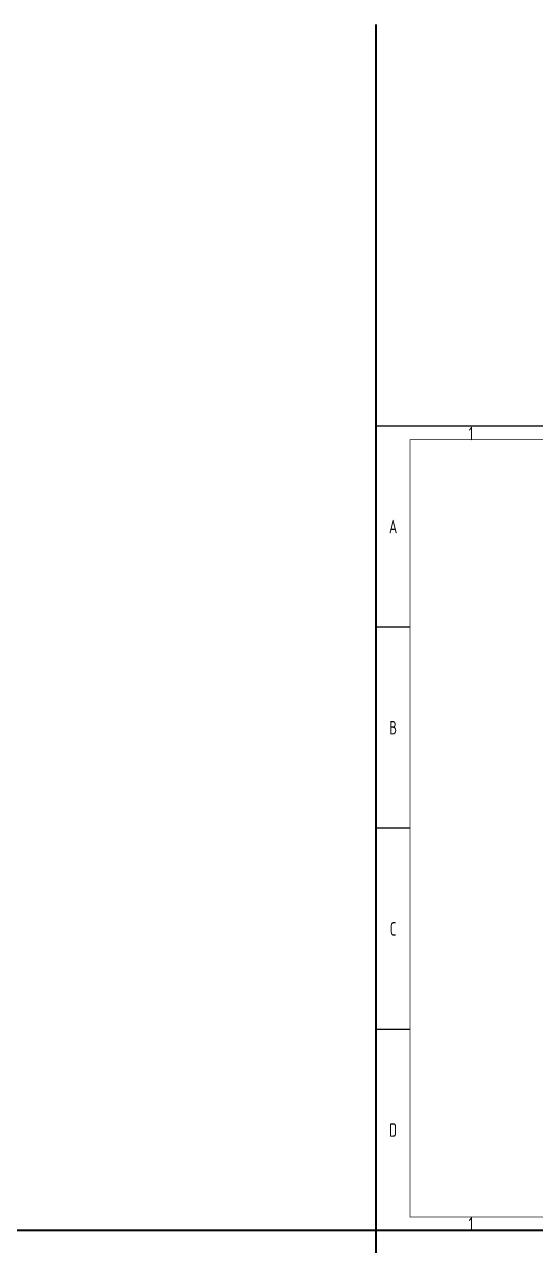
# Model space of a CAD drawing. Extents: x 757 to 8510, y -6585 to 527.
# Drawn here: x 6571 to 6948, y -883 to 19 of the extents above; entities that cross this region are included whole.
import ezdxf
from ezdxf.enums import TextEntityAlignment as Align

# ---------------------------------------------------------------- set-up
doc = ezdxf.new("R2010")
doc.units = 0
doc.header["$MEASUREMENT"] = 0
for name, color, linetype in [('PUB_TITLE', 1, 'CONTINUOUS'), ('云线-1A', 6, 'CONTINUOUS'), ('图框', 92, 'CONTINUOUS')]:
    doc.layers.add(name, color=color, linetype=linetype)
doc.styles.add('CD-Title Block', font='gbenor.shx', dxfattribs={"width": 0.8, "bigfont": 'gbcbig.shx'})

# ---------------------------------------------------------------- blocks, each defined once
blk = doc.blocks.new('A1图框_H')
at = {"layer": '图框', "linetype": 'Continuous'}
for p, q in [((-806, 435.5), (-831, 435.5)), ((-806, 287), (-831, 287)), ((-806, 138.5), (-831, 138.5))]:
    blk.add_line(p, q, dxfattribs=at)
blk.add_lwpolyline([(-831, 584), (10, 584), (10, -10), (-831, -10)], close=True, dxfattribs=at)
at = {"layer": '图框', "linetype": 'Continuous', "const_width": 0.5}
blk.add_lwpolyline([(-806, 574), (0, 574), (0, 0), (-806, 0)], close=True, dxfattribs=at)
at = {"layer": '图框', "linetype": 'Continuous', "style": 'CD-Title Block', "width": 0.8}
for s, p in [('1', (-761, 578.47)), ('A', (-818.5, 509.75)), ('B', (-818.5, 361.25)), ('C', (-818.5, 212.75)), ('D', (-818.5, 64.25)), ('1', (-761, -5))]:
    blk.add_text(s, height=10, dxfattribs=at).set_placement(p, align=Align.MIDDLE)

msp = doc.modelspace()

# ---------------------------------------------------------------- linework, layer by layer
at = {"layer": 'PUB_TITLE', "color": 2}
msp.add_lwpolyline([(6830.75, -277.65), (7671.75, -277.65), (7671.75, -871.65), (6830.75, -871.65)], close=True, dxfattribs=at)
at = {"layer": '云线-1A', "color": 1, "lineweight": 35}
for p, q in [((6830.75, -2718.9), (6830.75, 18.8)), ((7953.9, -871.65), (1023.5, -871.65))]:
    msp.add_line(p, q, dxfattribs=at)

# ---------------------------------------------------------------- block references
at = {"layer": '图框', "linetype": 'Continuous'}
msp.add_blockref('A1图框_H', (7661.75, -861.65), dxfattribs=at)

doc.saveas('drawing.dxf')
